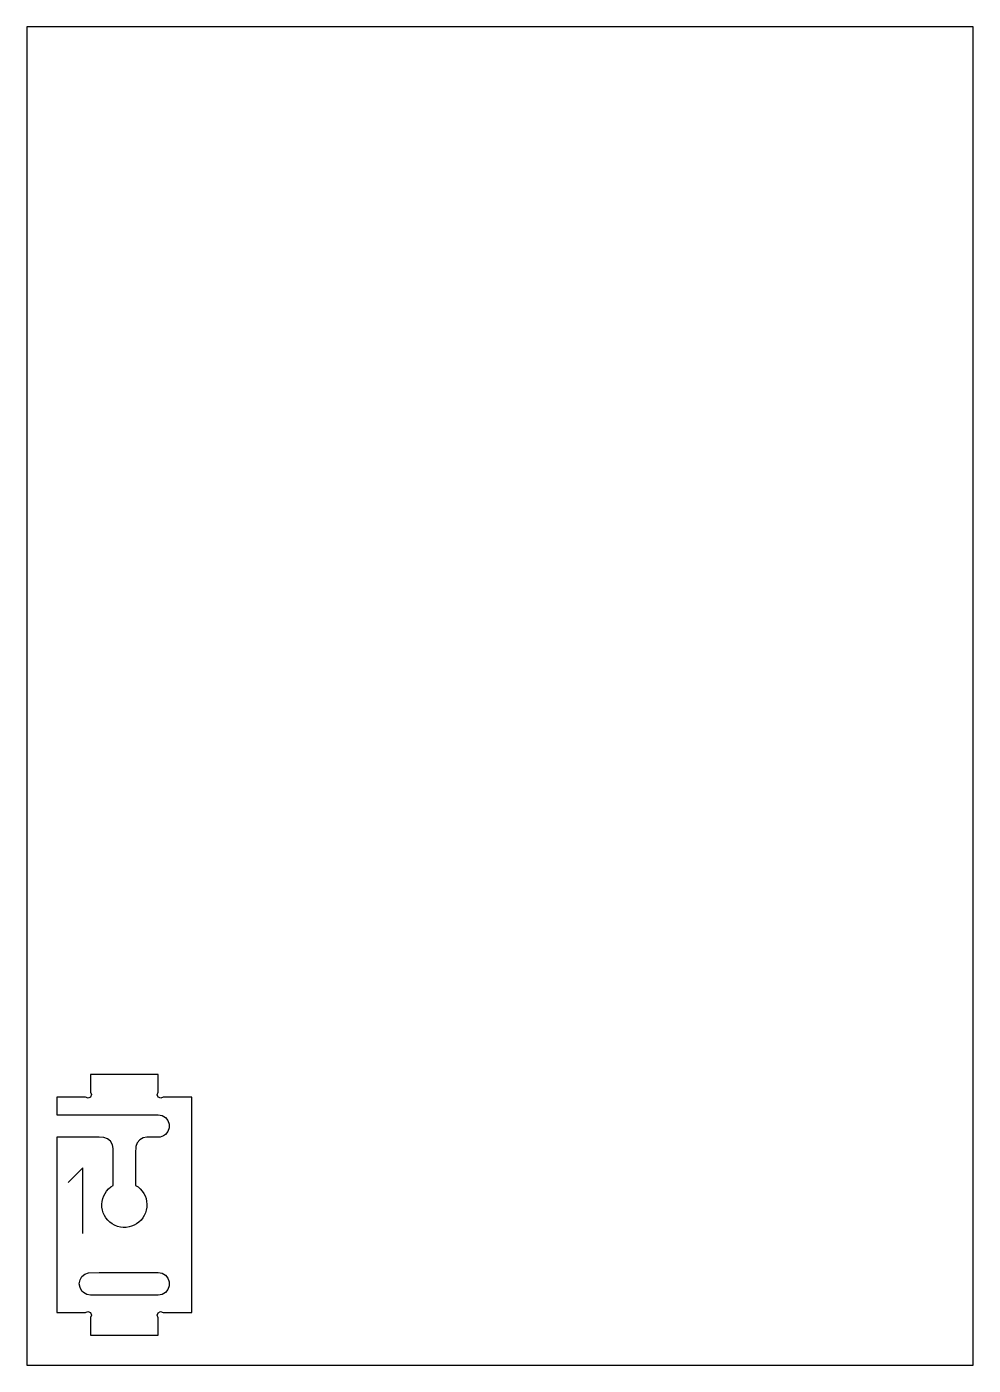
# Model space of a CAD drawing. Extents: x 0 to 210, y 0 to 297.
import ezdxf

# ---------------------------------------------------------------- set-up
doc = ezdxf.new("R2010")
doc.units = 0

msp = doc.modelspace()

# ---------------------------------------------------------------- linework, layer by layer
at = {"layer": 'annotation', "color": 1}
for p, q in [((12.446769, 43.754242), (9.208325, 40.514885)), ((12.446769, 29.187186), (12.446769, 43.754242))]:
    msp.add_line(p, q, dxfattribs=at)
at = {"layer": 'boundary', "color": 5}
for p, q in [((27.2936, 64.467497), (14.1675, 64.467497)), ((14.1675, 64.467497), (14.1675, 60.590029)), ((29.167501, 64.467497), (27.2936, 64.467497)), ((29.151742, 60.569492), (29.167501, 64.467497)), ((12.248253, 59.467496), (6.6675, 59.467496)), ((6.6675, 59.467496), (6.6675, 55.567496)), ((13.065505, 59.451738), (12.248253, 59.467496)), ((13.6319, 59.238393), (13.065505, 59.451738)), ((14.183259, 59.488033), (13.6319, 59.238393)), ((14.1675, 60.590029), (14.396606, 60.054427)), ((14.396606, 60.054427), (14.183259, 59.488033)), ((28.938395, 60.003098), (29.151742, 60.569492)), ((29.188037, 59.451738), (28.938395, 60.003098)), ((29.75443, 59.238393), (29.188037, 59.451738)), ((30.290032, 59.467496), (29.75443, 59.238393)), ((35.870785, 59.467496), (30.290032, 59.467496)), ((36.667501, 59.467496), (35.870785, 59.467496)), ((36.667501, 17.638995), (36.667501, 59.467496)), ((6.6675, 55.567496), (7.292134, 55.567496)), ((7.292134, 55.567496), (11.667501, 55.567496)), ((11.667501, 55.567496), (13.853718, 55.567496)), ((13.853718, 55.567496), (29.167499, 55.567496)), ((29.167499, 55.567496), (30.02255, 55.416729)), ((30.02255, 55.416729), (30.774469, 54.982609)), ((30.774469, 54.982609), (31.332563, 54.317497)), ((31.332563, 54.317497), (31.629519, 53.501617)), ((31.629519, 53.501617), (31.629519, 52.633376)), ((11.042868, 50.567499), (6.6675, 50.567499)), ((6.6675, 50.567499), (6.6675, 45.707851)), ((11.667502, 50.567499), (11.042868, 50.567499)), ((16.042868, 50.567499), (11.667502, 50.567499)), ((17.101621, 50.529517), (16.042868, 50.567499)), ((17.9175, 50.232561), (17.101621, 50.529517)), ((26.6675, 50.567499), (25.81245, 50.41673)), ((28.855183, 50.567499), (26.6675, 50.567499)), ((29.60162, 50.605478), (28.855183, 50.567499)), ((30.36816, 50.879426), (29.60162, 50.605478)), ((30.812964, 51.190881), (30.36816, 50.879426)), ((31.332563, 51.817498), (30.812964, 51.190881)), ((31.629519, 52.633376), (31.332563, 51.817498)), ((18.582612, 49.674466), (17.9175, 50.232561)), ((19.016732, 48.922549), (18.582612, 49.674466)), ((19.1675, 48.067497), (19.016732, 48.922549)), ((19.167501, 40.918261), (19.1675, 48.067497)), ((24.205481, 48.501618), (24.1675, 47.046862)), ((24.502437, 49.317498), (24.205481, 48.501618)), ((25.060531, 49.98261), (24.502437, 49.317498)), ((25.81245, 50.41673), (25.060531, 49.98261)), ((6.6675, 45.707851), (6.6675, 11.667501)), ((24.1675, 47.046862), (24.1675, 39.897625)), ((17.369653, 38.122593), (17.730069, 38.64916)), ((17.730069, 38.64916), (18.154614, 39.125537)), ((18.154614, 39.125537), (18.636374, 39.543963)), ((18.636374, 39.543963), (19.167501, 39.897626)), ((19.167501, 39.897626), (19.167501, 40.918261)), ((24.1675, 39.897625), (24.698627, 39.543962)), ((24.698627, 39.543962), (25.180387, 39.125535)), ((25.180387, 39.125535), (25.604932, 38.649158)), ((25.604932, 38.649158), (25.965348, 38.122591)), ((16.669131, 35.695193), (16.726098, 36.330746)), ((16.693572, 35.05756), (16.669131, 35.695193)), ((16.726098, 36.330746), (16.863545, 36.953868)), ((16.863545, 36.953868), (17.079234, 37.554411)), ((17.079234, 37.554411), (17.369653, 38.122593)), ((25.965348, 38.122591), (26.255766, 37.554409)), ((26.255766, 37.554409), (26.471455, 36.953866)), ((26.471455, 36.953866), (26.608901, 36.330744)), ((26.608901, 36.330744), (26.665868, 35.69519)), ((26.665868, 35.69519), (26.641427, 35.057558)), ((16.799022, 34.428232), (16.693572, 35.05756)), ((16.983766, 33.81746), (16.799022, 34.428232)), ((17.244793, 33.23519), (16.983766, 33.81746)), ((17.577852, 32.690906), (17.244793, 33.23519)), ((17.977519, 32.193473), (17.577852, 32.690906)), ((25.757146, 32.690904), (25.357478, 32.193472)), ((26.090205, 33.235188), (25.757146, 32.690904)), ((26.351232, 33.817458), (26.090205, 33.235188)), ((26.535976, 34.42823), (26.351232, 33.817458)), ((26.641427, 35.057558), (26.535976, 34.42823)), ((18.437285, 31.750993), (17.977519, 32.193473)), ((18.949661, 31.370672), (18.437285, 31.750993)), ((19.506302, 31.058704), (18.949661, 31.370672)), ((20.175272, 30.800032), (19.506302, 31.058704)), ((20.79461, 30.648805), (20.175272, 30.800032)), ((21.428164, 30.577689), (20.79461, 30.648805)), ((22.065616, 30.587841), (21.428164, 30.577689)), ((22.696584, 30.679097), (22.065616, 30.587841)), ((23.236854, 30.820171), (22.696584, 30.679097)), ((23.828695, 31.058704), (23.236854, 30.820171)), ((24.385336, 31.370671), (23.828695, 31.058704)), ((24.897712, 31.750992), (24.385336, 31.370671)), ((25.357478, 32.193472), (24.897712, 31.750992)), ((36.667501, 11.667501), (36.667501, 17.638995)), ((13.044969, 11.667501), (13.58057, 11.896605)), ((13.58057, 11.896605), (14.146964, 11.683259)), ((29.151742, 11.646964), (29.703101, 11.896605)), ((29.703101, 11.896605), (30.269496, 11.683259)), ((6.6675, 11.667501), (7.464216, 11.667501)), ((7.464216, 11.667501), (13.044969, 11.667501)), ((14.146964, 11.683259), (14.396606, 11.131899)), ((14.183259, 10.565504), (14.1675, 10.544967)), ((14.1675, 10.544967), (14.1675, 6.6675)), ((14.396606, 11.131899), (14.183259, 10.565504)), ((28.938395, 11.080569), (29.151742, 11.646964)), ((29.167501, 10.544967), (28.938395, 11.080569)), ((29.167501, 6.6675), (29.167501, 10.544967)), ((30.269496, 11.683259), (31.086748, 11.667501)), ((31.086748, 11.667501), (36.667501, 11.667501)), ((14.1675, 6.6675), (16.0414, 6.6675)), ((16.0414, 6.6675), (29.167501, 6.6675))]:
    msp.add_line(p, q, dxfattribs=at)
at = {"layer": 'frame', "color": 5}
for p, q in [((210.058, 296.926), (0, 296.926)), ((0, 296.926), (0, 0)), ((210.058, 0), (210.058, 296.926)), ((0, 0), (210.058, 0))]:
    msp.add_line(p, q, dxfattribs=at)
at = {"layer": 'hole', "color": 5}
for p, q in [((11.667502, 18.067499), (11.81827, 18.922551)), ((11.81827, 17.212447), (11.667502, 18.067499)), ((11.81827, 18.922551), (12.252389, 19.674467)), ((12.252389, 19.674467), (12.917501, 20.232564)), ((12.917501, 20.232564), (13.73338, 20.529519)), ((13.73338, 20.529519), (16.0414, 20.567498)), ((16.0414, 20.567498), (29.167501, 20.567498)), ((29.167501, 20.567498), (30.02255, 20.416732)), ((30.02255, 20.416732), (30.774469, 19.982611)), ((30.774469, 19.982611), (31.332564, 19.317499)), ((31.332564, 19.317499), (31.629519, 18.50162)), ((31.629519, 18.50162), (31.629519, 17.633379)), ((12.252389, 16.46053), (11.81827, 17.212447)), ((12.560532, 16.152388), (12.252389, 16.46053)), ((13.312451, 15.718268), (12.560532, 16.152388)), ((14.1675, 15.5675), (13.312451, 15.718268)), ((27.2936, 15.5675), (14.1675, 15.5675)), ((29.167501, 15.5675), (27.2936, 15.5675)), ((30.02255, 15.718268), (29.167501, 15.5675)), ((30.774469, 16.152388), (30.02255, 15.718268)), ((31.332564, 16.8175), (30.774469, 16.152388)), ((31.629519, 17.633379), (31.332564, 16.8175))]:
    msp.add_line(p, q, dxfattribs=at)

doc.saveas('drawing.dxf')
